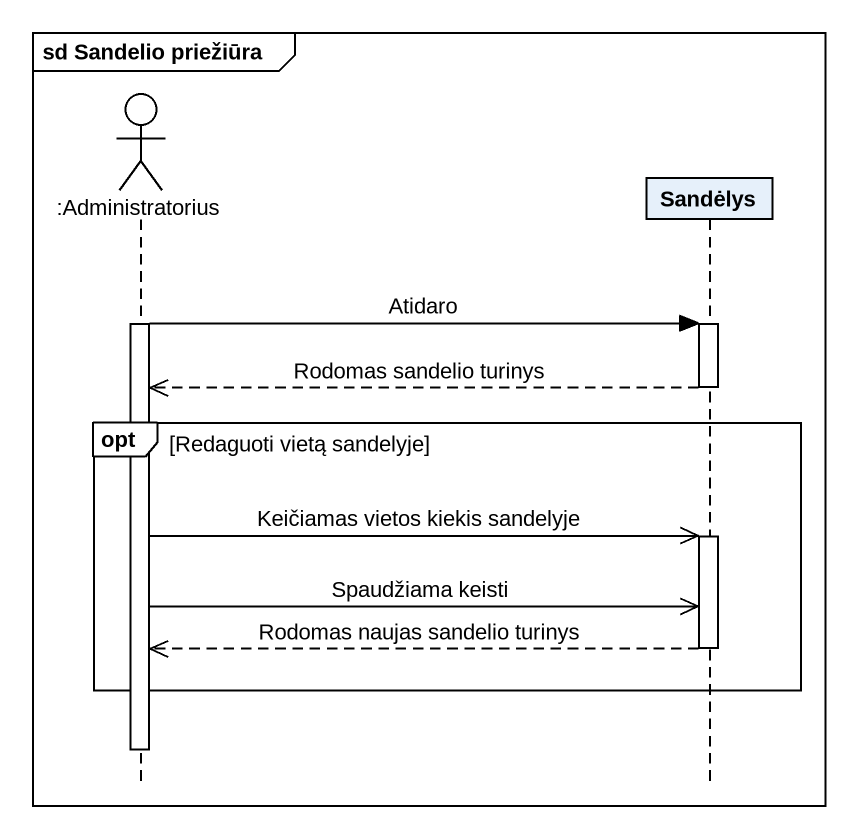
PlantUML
@startuml
mainframe sd Sandelio priežiūra
hide footbox
actor ":Administratorius" as Administratorius
participant Sandėlys

activate Administratorius
Administratorius -> Sandėlys : Atidaro
activate Sandėlys
Sandėlys -->> Administratorius : Rodomas sandelio turinys
deactivate Sandėlys
opt Redaguoti vietą sandelyje
  Administratorius ->> Sandėlys : Keičiamas vietos kiekis sandelyje
  activate Sandėlys
  Administratorius ->> Sandėlys : Spaudžiama keisti
  Sandėlys -->> Administratorius : Rodomas naujas sandelio turinys
  deactivate Sandėlys
end
deactivate Administratorius
@enduml
